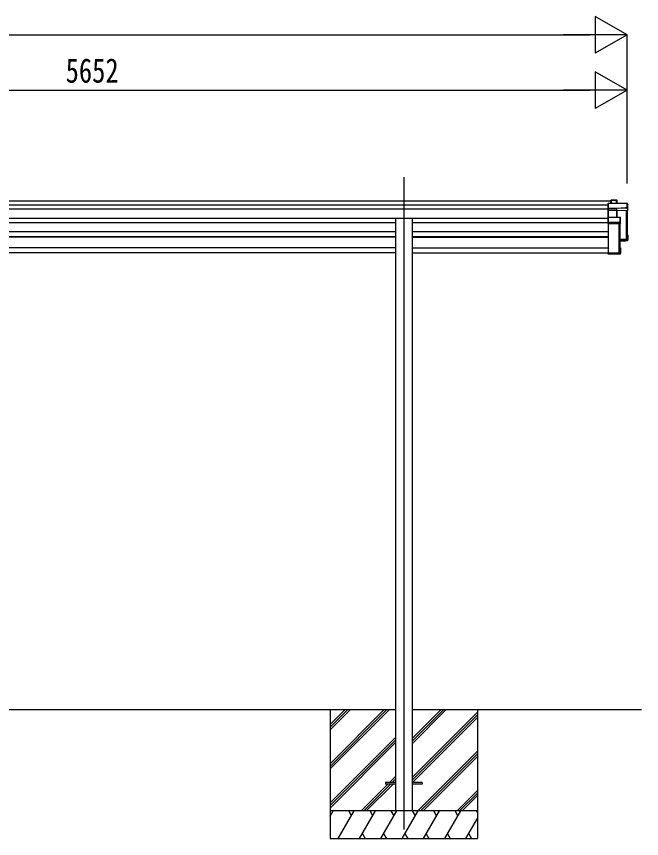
# Model space of a CAD drawing. Units: millimetres, scale not verified. Extents: x -16820 to 16820, y -11880 to 11880.
# Drawn here: x 2957 to 6349, y -8043 to -3583 of the extents above; entities that cross this region are included whole.
import ezdxf
from ezdxf.enums import TextEntityAlignment as Align

# ---------------------------------------------------------------- set-up
doc = ezdxf.new("R2010")
doc.units = ezdxf.units.MM
doc.header["$LTSCALE"] = 40
for name, color, linetype in [('0-3_YKK_12', 2, 'Continuous'), ('0-4_YKK_13', 4, 'Continuous'), ('0-5_YKK_A1', 4, 'Continuous'), ('0-6_YKK_D', 6, 'Continuous')]:
    doc.layers.add(name, color=color, linetype=linetype)
doc.styles.add('ＭＳ ゴシック', font='')
doc.styles.get('ＭＳ ゴシック').set_extended_font_data('MS Gothic')

msp = doc.modelspace()

# ---------------------------------------------------------------- linework, layer by layer
at = {"layer": '0-3_YKK_12'}
for p, q in [((5058.7, -4453.91), (5058.7, -4931.65)), ((5058.7, -4931.65), (5058.7, -7993.43))]:
    msp.add_line(p, q, dxfattribs=at)
at = {"layer": '0-4_YKK_13'}
for p, q in [((6182.8, -4579.89), (6183.65, -4578.96)), ((6182.8, -4596.65), (6182.8, -4579.89)), ((6183.65, -4596.65), (6183.65, -4578.96)), ((6183.8, -4578.84), (6213.36, -4578.84)), ((6213.36, -4579.29), (6213.36, -4578.84)), ((6213.79, -4579.09), (6215.54, -4582.09)), ((6213.86, -4579.34), (6213.86, -4596.65)), ((6215.61, -4582.33), (6213.86, -4579.34)), ((6215.61, -4596.65), (6215.61, -4582.33)), ((6167.65, -4596.76), (6166.8, -4597.7)), ((6166.8, -4623.12), (6166.8, -4597.7)), ((6167.66, -4623.84), (6166.8, -4623.12)), ((6166.8, -4632.63), (6166.8, -4623.12)), ((6167.94, -4633.57), (6166.8, -4632.63)), ((6166.8, -4673.43), (6166.8, -4632.63)), ((6167.8, -4597.1), (6167.8, -4623.48)), ((6269.83, -4597.1), (6167.8, -4597.1)), ((6167.8, -4623.48), (6214.29, -4623.48)), ((6167.8, -4624.03), (6167.8, -4633.38)), ((6214.3, -4624.03), (6167.8, -4624.03)), ((6167.8, -4633.38), (6213.83, -4633.38)), ((6167.8, -4633.93), (6167.8, -4672.41)), ((6167.95, -4596.65), (6269.83, -4596.65)), ((6213.83, -4633.38), (6213.83, -4633.93)), ((6214.29, -4623.48), (6262.3, -4621.39)), ((6262.3, -4621.94), (6214.3, -4624.03)), ((6214.3, -4624.03), (6214.3, -4624.03)), ((6214.3, -4633.4), (6214.3, -4624.03)), ((6214.33, -4634.01), (6214.33, -4672.41)), ((6215.19, -4636.31), (6214.33, -4634.01)), ((6214.81, -4633.51), (6215.7, -4635.89)), ((6215.22, -4672.41), (6215.22, -4636.19)), ((6215.7, -4635.89), (6274.74, -4633.32)), ((6262.3, -4621.39), (6262.3, -4621.94)), ((6269.83, -4597.1), (6269.83, -4596.65)), ((6269.83, -4618.98), (6269.83, -4597.1)), ((6270.26, -4596.9), (6274.67, -4604.44)), ((6270.33, -4619.03), (6270.79, -4619.81)), ((6270.79, -4622.82), (6270.79, -4619.81)), ((6270.79, -4622.82), (6274.74, -4633.32)), ((6274.74, -4633.32), (6274.74, -4604.68)), ((6167.66, -4672.53), (6166.8, -4673.43)), ((6166.8, -4700.4), (6166.8, -4673.43)), ((6167.8, -4672.41), (6232.26, -4672.41)), ((6167.8, -4672.86), (6167.8, -4700.76)), ((6232.26, -4672.41), (6232.26, -4672.86)), ((6232.55, -4672.5), (6234.52, -4673.91)), ((6234.72, -4706.12), (6234.72, -4674.31)), ((6167.66, -4701.12), (6166.8, -4700.4)), ((6166.8, -4705.77), (6166.8, -4700.4)), ((6166.8, -4705.77), (6166.8, -4705.77)), ((6167.8, -4706.61), (6166.8, -4705.77)), ((6167.8, -4700.76), (6224.73, -4700.76)), ((6167.8, -4701.31), (6167.8, -4706.61)), ((6224.73, -4701.31), (6167.8, -4701.31)), ((6167.8, -4706.61), (6234.22, -4706.61)), ((6224.73, -4698.25), (6232.26, -4698.25)), ((6224.73, -4700.76), (6224.73, -4698.25)), ((6224.73, -4700.76), (6224.73, -4701.31)), ((6224.73, -4702.55), (6224.73, -4701.31)), ((6232.72, -4702.55), (6224.73, -4702.55)), ((6234.22, -4706.61), (6232.72, -4702.55)), ((6232.76, -4698.29), (6233.22, -4699.08)), ((6233.22, -4702.06), (6233.22, -4699.08)), ((6233.22, -4702.06), (6234.72, -4706.12)), ((6270.8, -4768.34), (6274.28, -4768.34)), ((6270.8, -4768.45), (6274.6, -4768.45)), ((6270.8, -4769.21), (6273.79, -4769.21)), ((6270.8, -4773.26), (6272.29, -4770.7)), ((6270.8, -4770.7), (6272.29, -4770.7)), ((6272.29, -4795.02), (6272.29, -4770.7)), ((6273.79, -4769.21), (6274.62, -4768.48)), ((6273.79, -4769.21), (6273.79, -4796.45)), ((6274.74, -4797.45), (6274.74, -4768.81)), ((6230.8, -4796.83), (6272.29, -4795.02)), ((6273.79, -4796.45), (6230.8, -4798.32)), ((6262.3, -4801.14), (6230.8, -4802.51)), ((6262.3, -4801.14), (6234.72, -4802.34)), ((6270.79, -4800.44), (6262.3, -4800.81)), ((6262.3, -4800.81), (6262.3, -4801.14)), ((6267.95, -4791.74), (6267.95, -4795.21)), ((6270.79, -4800.44), (6274.74, -4797.45)), ((6234.22, -4837.94), (6230.8, -4837.94)), ((6230.8, -4838.78), (6233.78, -4838.78)), ((6232.28, -4840.28), (6230.8, -4840.28)), ((6232.28, -4868.21), (6232.28, -4840.28)), ((6234.72, -4870.25), (6234.72, -4838.44)), ((6166.8, -4863.39), (6168.8, -4863.39)), ((6166.8, -4863.39), (6166.8, -4863.84)), ((6166.8, -4863.84), (6166.8, -4869.71)), ((6166.8, -4863.84), (6168.8, -4863.84)), ((6233.78, -4869.71), (6166.8, -4869.71)), ((6167.8, -4870.74), (6166.8, -4869.71)), ((6167.66, -4872.02), (6166.8, -4871.13)), ((6167.8, -4870.74), (6234.22, -4870.74)), ((6167.8, -4872.15), (6167.8, -4870.74)), ((6224.73, -4872.15), (6167.8, -4872.15)), ((6224.73, -4872.15), (6167.8, -4872.15)), ((6168.8, -4863.84), (6168.8, -4863.39)), ((6168.8, -4863.84), (6168.8, -4868.21)), ((6168.8, -4868.21), (6232.28, -4868.21)), ((6224.73, -4871.82), (6224.73, -4872.15)), ((6232.72, -4871.82), (6224.73, -4871.82)), ((6224.73, -4872.15), (6224.73, -4872.15)), ((6230.38, -4867.47), (6230.38, -4868.21)), ((6234.22, -4870.74), (6232.72, -4871.82)), ((6234.52, -4870.65), (6233.01, -4871.72)), ((6234.58, -4870.59), (6233.78, -4869.71)), ((4958.7, -7738.93), (4958.7, -7747.93)), ((5013.7, -7738.93), (4958.7, -7738.93)), ((5013.7, -7747.93), (4958.7, -7747.93)), ((5158.7, -7738.93), (5103.7, -7738.93)), ((5158.7, -7747.93), (5103.7, -7747.93)), ((5158.7, -7738.93), (5158.7, -7747.93))]:
    msp.add_line(p, q, dxfattribs=at)
for points in [[(6213.36, -4596.65), (6213.36, -4579.29), (6184.01, -4579.29), (6184.01, -4596.65)], [(6213.83, -4672.41), (6213.83, -4633.93), (6167.8, -4633.93)], [(6214.3, -4633.4), (6214.3, -4633.4), (6214.3, -4633.4)], [(6262.3, -4621.39), (6262.3, -4618.98), (6269.83, -4618.98)], [(6270.79, -4622.82), (6262.3, -4623.19), (6262.3, -4621.94)], [(6274.74, -4604.68), (6270.33, -4597.15), (6270.33, -4619.03)], [(6232.26, -4698.25), (6232.26, -4672.86), (6167.8, -4672.86)], [(6234.72, -4674.31), (6232.76, -4672.9), (6232.76, -4698.29)], [(6230.8, -4799.36), (6274.74, -4797.45), (6274.74, -4797.45), (6273.79, -4796.45)], [(6234.58, -4838.06), (6233.78, -4838.78), (6233.78, -4869.71)], [(6166.8, -4869.71), (6166.8, -4869.71), (6166.8, -4871.13)]]:
    msp.add_lwpolyline(points, dxfattribs=at)
for centre, radius, start, end in [((6213.36, -4579.34), 0.5, 30.33313, 90), ((6213.47, -4580.7), 1.41, 74.15609, 94.61217), ((6213.37, -4579.34), 0.494, 359.98098, 30.32316), ((6214.7, -4633.89), 0.63, 129.50604, 184.71108), ((6214.83, -4634.02), 0.502, 92.80646, 179.3843), ((6269.83, -4597.15), 0.5, 30.33313, 90), ((6269.94, -4598.51), 1.41, 74.15609, 94.61217), ((6269.94, -4620.39), 1.41, 74.15609, 94.61217), ((6269.83, -4597.15), 0.494, 359.98098, 30.32316), ((6232.26, -4672.91), 0.5, 54.45407, 90), ((6232.37, -4674.26), 1.41, 74.15609, 94.61217), ((6232.26, -4672.91), 0.498, 0.1799, 54.43322), ((6232.37, -4699.65), 1.41, 74.15609, 94.61217)]:
    msp.add_arc(centre, radius, start, end, dxfattribs=at)
for centre, major_axis, ratio, start_param, end_param in [((6183.3, -4579.34), (-0.499, -0.499), 0.052408, 3.0892328, 3.8746309), ((6184.01, -4579.34), (-0.499, 0.499), 0.052408, 4.7647489, 5.550147), ((6215.14, -4582.38), (0.257, 0.444), 0.891995, 5.2871388, 6.0006), ((6167.3, -4597.15), (0.372, 0.372), 0.900404, 5.550147, 6.3355452), ((6168.01, -4597.15), (-0.372, 0.372), 0.900404, 5.4454273, 6.2308254), ((6167.3, -4623.53), (0.372, 0.372), 0.900404, 4.7952921, 5.550147), ((6167.3, -4623.53), (-0.498, 0.498), 0.083094, 3.2244958, 3.9793507), ((6168.3, -4633.87), (-0.498, 0.498), 0.083094, 0.0829031, 0.837758), ((6168.3, -4633.87), (0.372, 0.372), 0.900404, 1.6536995, 2.4085544), ((6213.83, -4633.55), (-1, 0), 0.165356, 4.2226982, 4.712389), ((6213.83, -4634.04), (-0.5, 0), 0.226184, 4.2102939, 4.712389), ((6213.83, -4634.06), (-0.5, -0.046), 0.224394, 3.1821146, 4.1897293), ((6214.29, -4623.53), (-0.011, 0.5), 0.002284, 3.307366, 4.8170591), ((6213.81, -4633.57), (-1, -0.045), 0.165035, 4.1904357, 4.1933299), ((6213.81, -4633.57), (-1, -0.045), 0.165035, 3.1952984, 4.1904357), ((6215.69, -4636.31), (-0.495, -0.086), 0.832908, 4.5579552, 6.0814725), ((6167.3, -4672.91), (0.5, 0.5), 0.02182, 6.2613687, 7.0162236), ((6167.3, -4672.91), (0.372, 0.372), 0.900404, 5.550147, 6.3050019), ((6234.25, -4674.33), (0.169, 0.473), 0.931403, 5.0793173, 5.862852), ((6167.3, -4700.81), (0.372, 0.372), 0.900404, 4.7952921, 5.550147), ((6167.3, -4700.81), (-0.498, 0.498), 0.083094, 3.2244958, 3.9793507), ((6232.72, -4702.05), (-0.479, 0.147), 0.993384, 1.8707271, 3.4377965), ((6234.25, -4706.19), (-0.498, -0.074), 0.830741, 1.394861, 2.1783957), ((6234.25, -4706.19), (0.289, 0.44), 0.847113, 4.5883003, 5.371835), ((6274.22, -4768.84), (-0.474, -0.272), 0.885613, 3.4570579, 4.242456), ((6274.26, -4768.77), (-0.491, 0.117), 0.873782, 4.1213673, 4.1933043), ((6274.27, -4768.76), (-0.257, 0.444), 0.891995, 4.1376391, 4.8511003), ((6234.25, -4838.36), (-0.498, 0.074), 0.830741, 4.1047896, 4.8883243), ((6234.25, -4838.36), (-0.289, 0.44), 0.847113, 4.052943, 4.8364777), ((6167.3, -4871.65), (-0.5, 0.5), 0.02182, 2.4085544, 3.1634093), ((6232.72, -4871.32), (-0.479, 0.147), 0.993384, 1.8707271, 2.4924516), ((6234.25, -4870.22), (0.255, 0.46), 0.938446, 3.6212269, 4.4047616), ((6234.25, -4870.22), (-0.169, 0.473), 0.931403, 3.561926, 4.3454607)]:
    msp.add_ellipse(centre, major_axis=major_axis, ratio=ratio, start_param=start_param, end_param=end_param, dxfattribs=at)
at = {"layer": '0-5_YKK_A1'}
for p, q in [((626.2, -4582.7), (6182.8, -4582.7)), ((626.2, -4605.57), (6166.8, -4605.57)), ((626.2, -4625.73), (6166.8, -4625.73)), ((6265.68, -4633.71), (6265.68, -4793.88)), ((6268.79, -4633.58), (6268.79, -4790.91)), ((6269.3, -4633.56), (6269.3, -4793.58)), ((6270.8, -4633.49), (6270.8, -4793.58)), ((626.2, -4676.94), (6166.8, -4676.94)), ((5013.5, -4676.94), (5013.5, -7893.43)), ((5103.9, -4676.94), (5103.9, -7893.43)), ((1803.92, -4701.26), (5013.52, -4701.26)), ((5103.92, -4701.26), (6166.8, -4701.26)), ((6169.3, -4867.47), (6169.3, -4706.61)), ((6225.68, -4706.61), (6225.68, -4867.47)), ((6229.3, -4706.61), (6229.3, -4867.18)), ((6230.8, -4706.61), (6230.8, -4867.18)), ((5013.5, -4751.15), (1803.89, -4750.93)), ((6169.3, -4751.15), (5103.9, -4751.15)), ((1803.89, -4777.39), (5013.5, -4777.39)), ((5013.5, -4780.1), (1803.9, -4780.1)), ((2960.8, -4777.39), (2960.8, -4780.1)), ((3134.23, -4777.39), (3134.23, -4780.1)), ((3140.8, -4777.39), (3140.8, -4780.1)), ((3312.65, -4777.39), (3312.65, -4780.1)), ((3320.8, -4777.39), (3320.8, -4780.1)), ((3492.65, -4777.39), (3492.65, -4780.1)), ((3500.8, -4777.39), (3500.8, -4780.1)), ((3672.65, -4777.39), (3672.65, -4780.1)), ((3680.8, -4777.39), (3680.8, -4780.1)), ((3852.65, -4777.39), (3852.65, -4780.1)), ((3860.8, -4777.39), (3860.8, -4780.1)), ((4032.65, -4777.39), (4032.65, -4780.1)), ((4040.8, -4777.39), (4040.8, -4780.1)), ((4212.65, -4777.39), (4212.65, -4780.1)), ((4220.8, -4777.39), (4220.8, -4780.1)), ((4392.65, -4777.39), (4392.65, -4780.1)), ((4400.8, -4777.39), (4400.8, -4780.1)), ((4572.65, -4777.39), (4572.65, -4780.1)), ((4580.8, -4777.39), (4580.8, -4780.1)), ((4752.65, -4777.39), (4752.65, -4780.1)), ((4760.8, -4777.39), (4760.8, -4780.1)), ((4932.65, -4777.39), (4932.65, -4780.1)), ((4940.8, -4777.39), (4940.8, -4780.1)), ((5103.9, -4777.39), (6169.3, -4777.39)), ((5103.9, -4780.1), (6169.3, -4780.1)), ((5112.65, -4777.39), (5112.65, -4780.1)), ((5120.8, -4777.39), (5120.8, -4780.1)), ((5292.65, -4777.39), (5292.65, -4780.1)), ((5300.8, -4777.39), (5300.8, -4780.1)), ((5472.65, -4777.39), (5472.65, -4780.1)), ((5480.8, -4777.39), (5480.8, -4780.1)), ((5652.65, -4777.39), (5652.65, -4780.1)), ((5660.8, -4777.39), (5660.8, -4780.1)), ((5832.65, -4777.39), (5832.65, -4780.1)), ((5840.8, -4777.39), (5840.8, -4780.1)), ((6012.65, -4777.39), (6012.65, -4780.1)), ((6020.8, -4777.39), (6020.8, -4780.1)), ((6265.68, -4793.88), (6230.8, -4793.88)), ((6265.68, -4793.88), (6230.8, -4793.88)), ((6268.79, -4790.91), (6265.89, -4793.79)), ((6270.5, -4793.88), (6269.6, -4793.88)), ((5013.5, -4838.67), (1803.9, -4838.67)), ((5103.9, -4838.67), (6169.3, -4838.67)), ((5013.5, -4864.74), (1803.9, -4864.76)), ((5103.9, -4864.75), (6166.8, -4864.76)), ((6168.8, -4864.75), (6169.3, -4864.75)), ((6225.68, -4867.47), (6169.3, -4867.47)), ((6228.79, -4864.5), (6225.89, -4867.39)), ((6230.5, -4867.47), (6229.6, -4867.47)), ((1803.7, -7343.43), (5013.7, -7343.43)), ((4658.7, -7343.43), (4658.7, -8043.43)), ((4658.7, -7637.4), (4952.68, -7343.43)), ((4658.7, -7651.55), (4966.82, -7343.43)), ((4658.7, -7665.69), (4980.96, -7343.43)), ((4658.7, -7425.27), (4740.54, -7343.43)), ((4658.7, -7439.41), (4754.69, -7343.43)), ((4658.7, -7453.56), (4768.83, -7343.43)), ((5103.7, -7529.06), (5289.33, -7343.43)), ((5103.7, -7514.92), (5275.19, -7343.43)), ((5103.7, -7500.77), (5261.05, -7343.43)), ((5103.7, -7343.43), (6348.73, -7343.43)), ((5103.7, -7712.9), (5458.7, -7357.91)), ((5458.7, -7343.43), (5458.7, -8043.43)), ((5103.7, -7727.05), (5458.7, -7372.05)), ((5105.96, -7738.93), (5458.7, -7386.19)), ((4658.7, -7849.54), (5013.7, -7494.54)), ((4658.7, -7863.68), (5013.7, -7508.68)), ((4658.7, -7877.82), (5013.7, -7522.82)), ((5135.31, -7893.43), (5458.7, -7570.04)), ((5149.45, -7893.43), (5458.7, -7584.18)), ((5163.59, -7893.43), (5458.7, -7598.32)), ((4981.44, -7738.93), (5013.7, -7706.67)), ((4826.94, -7893.43), (4972.44, -7747.93)), ((4841.08, -7893.43), (4986.58, -7747.93)), ((4855.22, -7893.43), (5000.73, -7747.93)), ((4995.58, -7738.93), (5013.7, -7720.81)), ((5009.73, -7738.93), (5013.7, -7734.95)), ((5347.44, -7893.43), (5458.7, -7782.17)), ((5361.58, -7893.43), (5458.7, -7796.31)), ((5375.72, -7893.43), (5458.7, -7810.45)), ((5458.7, -7893.43), (4658.7, -7893.43)), ((4658.7, -7922.37), (4675.41, -7893.43)), ((4703.24, -8043.43), (4789.85, -7893.43)), ((4774.85, -7919.41), (4759.84, -7893.43)), ((4818.72, -8043.43), (4905.32, -7893.43)), ((4890.32, -7919.41), (4875.32, -7893.43)), ((4934.19, -8043.43), (5020.79, -7893.43)), ((5005.79, -7919.41), (4990.79, -7893.43)), ((5049.66, -8043.43), (5136.26, -7893.43)), ((5121.26, -7919.41), (5106.26, -7893.43)), ((5165.13, -8043.43), (5251.73, -7893.43)), ((5236.73, -7919.41), (5221.73, -7893.43)), ((5280.6, -8043.43), (5367.2, -7893.43)), ((5352.2, -7919.41), (5337.2, -7893.43)), ((5458.7, -7903.87), (5452.67, -7893.43)), ((4660.41, -7919.41), (4658.7, -7916.45)), ((5396.07, -8043.43), (5458.7, -7934.94)), ((4833.71, -8017.45), (4848.71, -8043.43)), ((4949.19, -8017.45), (4964.18, -8043.43)), ((5064.66, -8017.45), (5079.65, -8043.43)), ((5180.12, -8017.45), (5195.12, -8043.43)), ((5295.6, -8017.45), (5310.59, -8043.43)), ((5411.07, -8017.45), (5426.06, -8043.43)), ((4658.7, -8043.43), (5458.7, -8043.43))]:
    msp.add_line(p, q, dxfattribs=at)
for centre, radius, start, end in [((6265.68, -4793.58), 0.301, 269.97302, 314.80486), ((6269, -4791.12), 0.3, 0.29363, 134.92849), ((6269.6, -4793.58), 0.299, 180.1578, 270.15693), ((6270.5, -4793.58), 0.299, 269.84307, 359.8422), ((6225.68, -4867.17), 0.301, 269.97302, 314.80486), ((6229, -4864.72), 0.3, 0.29363, 134.92849), ((6229.6, -4867.18), 0.299, 180.1578, 270.15693), ((6230.5, -4867.18), 0.299, 269.84307, 359.8422)]:
    msp.add_arc(centre, radius, start, end, dxfattribs=at)
at = {"layer": '0-6_YKK_D'}
for p, q in [((6270.7, -3682.7), (6097.49, -3582.7)), ((6097.49, -3582.7), (6097.49, -3782.7)), ((-4113.4, -3682.7), (6070.7, -3682.7)), ((6270.7, -3682.7), (5924.29, -3682.7)), ((6270.7, -3682.7), (6097.49, -3782.7)), ((6270.7, -4487.3), (6270.7, -3681.7)), ((6270.7, -3982.7), (6097.49, -3882.7)), ((6097.49, -3882.7), (6097.49, -4082.7)), ((818.7, -3982.7), (6070.7, -3982.7)), ((6270.7, -3982.7), (5924.29, -3982.7)), ((6270.7, -3982.7), (6097.49, -4082.7)), ((6270.7, -4488.3), (6270.7, -3981.7))]:
    msp.add_line(p, q, dxfattribs=at)

# ---------------------------------------------------------------- texts
at = {"layer": '0-6_YKK_D', "style": 'ＭＳ ゴシック', "width": 0.8}
msp.add_text('5652', height=132, dxfattribs=at).set_placement((3223.9, -3981.7), align=Align.BOTTOM_LEFT)

doc.saveas('drawing.dxf')
